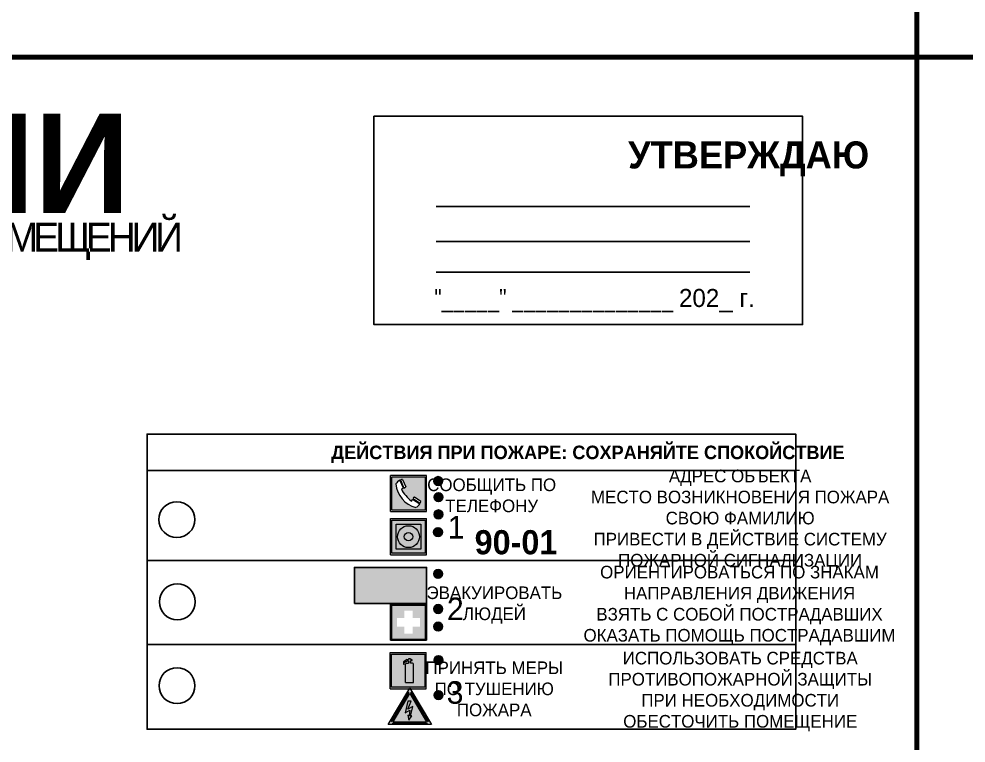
# Model space of a CAD drawing. Header units: millimetres. Extents: x 13114 to 67229, y 22859 to 38520.
# Drawn here: x 39387.5 to 39597.4, y 25720.6 to 25881.1 of the extents above; entities that cross this region are included whole.
import ezdxf

# ---------------------------------------------------------------- set-up
doc = ezdxf.new("R2010")
doc.units = ezdxf.units.MM
doc.styles.add('обычный', font='arial.ttf')

# ---------------------------------------------------------------- blocks, each defined once
blk = doc.blocks.new('A$C3E6D3DDE')
at = {"lineweight": 5}
h = blk.add_hatch(color=40, dxfattribs=at)
h.paths.add_polyline_path([(24.1, 1.45), (16.46, -11.35), (31.74, -11.35)])
h.paths.add_polyline_path([(24.09, -0.46), (30.03, -10.41), (18.14, -10.41)], flags=16)
h.paths.add_polyline_path([(24.54, -3.08), (23.41, -6.02), (25.13, -5.01), (24.33, -8.5), (24.82, -8.27), (23.79, -9.86), (23.4, -8.04), (23.8, -8.43), (24.04, -6.29), (22.39, -7.25), (23.44, -3.08)], flags=0)
h = blk.add_hatch(color=256, dxfattribs=at)
h.paths.add_polyline_path([(24.37, 0.03, 0.567511), (23.82, 0.03), (17.59, -10.4, 0.582454), (17.86, -10.88), (30.32, -10.88, 0.582149), (30.6, -10.4)])
h.paths.add_polyline_path([(24.09, -0.46), (18.14, -10.41), (30.03, -10.41)], flags=16)
h.paths.add_polyline_path([(24.54, -3.08), (23.41, -6.02), (25.13, -5.01), (24.33, -8.5), (24.82, -8.27), (23.79, -9.86), (23.4, -8.04), (23.8, -8.43), (24.04, -6.29), (22.39, -7.25), (23.44, -3.08)], flags=0)
h = blk.add_hatch(color=40, dxfattribs=at)
h.paths.add_polyline_path([(24.09, -0.46), (18.14, -10.41), (30.03, -10.41)])
h.paths.add_polyline_path([(24.82, -8.27), (23.79, -9.86), (23.4, -8.04), (23.8, -8.43), (24.04, -6.29), (22.39, -7.25), (23.44, -3.08), (24.54, -3.08), (23.41, -6.02), (25.13, -5.01), (24.33, -8.5)], flags=16)
at = {"color": 40, "lineweight": 5}
for p, q in [((16.46, -11.35), (24.1, 1.45)), ((24.1, 1.45), (31.74, -11.35))]:
    blk.add_line(p, q, dxfattribs=at)
at = {"lineweight": 5}
for p, q in [((17.59, -10.4), (23.82, 0.03)), ((24.37, 0.03), (30.6, -10.4)), ((18.14, -10.41), (24.09, -0.46)), ((23.44, -3.08), (22.39, -7.25)), ((23.41, -6.02), (24.54, -3.08)), ((24.54, -3.08), (23.44, -3.08)), ((24.09, -0.46), (30.03, -10.41)), ((22.39, -7.25), (24.04, -6.29)), ((25.13, -5.01), (23.41, -6.02)), ((24.04, -6.29), (23.8, -8.43)), ((24.33, -8.5), (25.13, -5.01)), ((23.8, -8.43), (23.4, -8.04)), ((23.4, -8.04), (23.79, -9.86)), ((23.79, -9.86), (24.82, -8.27)), ((24.82, -8.27), (24.33, -8.5)), ((17.86, -10.88), (30.32, -10.88)), ((18.14, -10.41), (30.03, -10.41))]:
    blk.add_line(p, q, dxfattribs=at)
at = {"color": 50, "lineweight": 5}
blk.add_line((31.74, -11.35), (16.46, -11.35), dxfattribs=at)
blk = doc.blocks.new('A$C456E1F9C')
at = {"lineweight": 5}
h = blk.add_hatch(color=242, dxfattribs=at)
h.paths.add_polyline_path([(0.51, -1.47), (0.51, -13.26), (12.29, -13.26), (12.29, -1.47)])
h.paths.add_polyline_path([(5.42, -4.95, -0.254479), (4.78, -5.4), (3.52, -2.53, -0.209735), (4.23, -2.4)], flags=16)
h.paths.add_polyline_path([(8.53, -8.6), (10.87, -10.17), (10.54, -10.76), (8.03, -9.13, -0.192251)], flags=16)
h.paths.add_polyline_path([(4.61, -5.49, 0.005518), (3.87, -5.72, 0.128647), (7.49, -10.01, 0.00809), (7.83, -9.33), (10.47, -10.97, -0.16736), (8.99, -12.25, -0.327862), (1.95, -3.95, -0.166952), (3.36, -2.62)], flags=16)
at = {"color": 242, "lineweight": 5}
for p, q in [((0, -13.77), (0, -0.97)), ((12.8, -0.97), (0, -0.97)), ((4.61, -5.49), (3.36, -2.62)), ((3.52, -2.53), (4.78, -5.4)), ((4.23, -2.4), (5.42, -4.95)), ((12.8, -13.77), (12.8, -0.97)), ((7.83, -9.33), (10.47, -10.97)), ((8.03, -9.13), (10.54, -10.76)), ((10.81, -10.12), (8.53, -8.6)), ((10.54, -10.76), (10.8, -10.3)), ((10.8, -10.3), (10.81, -10.12)), ((0, -13.77), (12.8, -13.77))]:
    blk.add_line(p, q, dxfattribs=at)
blk.add_lwpolyline([(0.51, -1.47), (12.29, -1.47), (12.29, -13.26), (0.51, -13.26)], close=True, dxfattribs=at)
for centre, radius, start, end in [((4.59, -5.34), 2.99, 114.2845, 152.1974), ((4.02, -3.27), 0.891, 76.3284, 123.7092), ((11.12, -3.31), 9.19, 183.9915, 256.6009), ((14.98, -39.1), 35.17, 107.1487, 108.4135), ((13.86, -0.94), 11.08, 205.5536, 234.8762), ((4.68, -4.59), 0.824, 276.9621, 334.0723), ((-13.31, 0.8), 23.44, 332.5487, 334.4027), ((8.94, -9.5), 0.989, 114.4092, 157.9388), ((7.87, -9.46), 3, 291.9291, 329.9329)]:
    blk.add_arc(centre, radius, start, end, dxfattribs=at)
blk = doc.blocks.new('A$C54414219')
at = {"true_color": 0xffffff}
h = blk.add_hatch(color=7, dxfattribs=at)
h.paths.add_polyline_path([(2.39, -9.45), (2.39, -18.3), (11.23, -18.3), (11.23, -9.45)], flags=0)
h.paths.add_polyline_path([(10.71, -13.87, -1), (2.92, -13.87, -1)], flags=0)
h.paths.add_polyline_path([(8.3, -13.87, -1), (5.33, -13.87, -1)], flags=0)
h.paths.add_polyline_path([(0.41, -7.47), (0.41, -20.27), (13.21, -20.27), (13.21, -7.47)])
h.paths.add_polyline_path([(0.92, -19.77), (12.71, -19.77), (12.71, -7.98), (0.92, -7.98)], flags=16)
h.paths.add_polyline_path([(11.23, -9.45), (11.23, -18.3), (2.39, -18.3), (2.39, -9.45)], flags=0)
at = {"lineweight": 5}
h = blk.add_hatch(color=242, dxfattribs=at)
h.paths.add_polyline_path([(12.71, -7.98), (0.92, -7.98), (0.92, -19.77), (12.71, -19.77)])
h.paths.add_polyline_path([(11.23, -18.3), (2.39, -18.3), (2.39, -9.45), (11.23, -9.45)], flags=16)
h.paths.add_polyline_path([(10.71, -13.87, -1), (2.92, -13.87, -1)], flags=0)
h.paths.add_polyline_path([(8.3, -13.87, -1), (5.33, -13.87, -1)], flags=0)
at = {"true_color": 0xffffff}
h = blk.add_hatch(color=7, dxfattribs=at)
h.paths.add_polyline_path([(2.39, -9.45), (2.39, -18.3), (11.23, -18.3), (11.23, -9.45)])
h.paths.add_polyline_path([(10.71, -13.87, -1), (2.92, -13.87, -1)], flags=16)
h.paths.add_polyline_path([(8.3, -13.87, -1), (5.33, -13.87, -1)], flags=0)
at = {"lineweight": 5}
h = blk.add_hatch(color=242, dxfattribs=at)
h.paths.add_polyline_path([(2.92, -13.87, 1), (10.71, -13.87, 1)])
h.paths.add_polyline_path([(8.3, -13.87, -1), (5.33, -13.87, -1)], flags=16)
at = {"color": 242, "lineweight": 5}
for p, q in [((0.41, -20.27), (0.41, -7.47)), ((0.41, -7.47), (13.21, -7.47)), ((0.41, -7.47), (13.21, -7.47)), ((13.21, -20.27), (13.21, -7.47)), ((0.41, -20.27), (13.21, -20.27))]:
    blk.add_line(p, q, dxfattribs=at)
for points in [[(0.92, -7.98), (12.71, -7.98), (12.71, -19.77), (0.92, -19.77)], [(2.39, -9.45), (11.23, -9.45), (11.23, -18.3), (2.39, -18.3)]]:
    blk.add_lwpolyline(points, close=True, dxfattribs=at)
for radius in [3.89, 1.49]:
    blk.add_circle((6.81, -13.87), radius, dxfattribs=at)
blk = doc.blocks.new('A$C32E8229D')
at = {"true_color": 0xffffff}
blk.add_hatch(color=7, dxfattribs=at).paths.add_polyline_path([(0, 0), (0, -8), (16, -8), (16, 0)])
h = blk.add_hatch(color=126)
h.paths.add_polyline_path([(0.2, -0.2), (15.8, -0.2), (15.8, -7.8), (0.2, -7.8)])
h.paths.add_polyline_path([(13.49, -2.05), (12.08, -2.05), (11.37, -2.63, 0.162397), (11.29, -2.84), (11.29, -3.63), (10.35, -3.63), (10.35, -4.05), (11.68, -4.05), (11.68, -3.48), (12.26, -4.28), (11.29, -5.1), (11.29, -6.78), (11.85, -6.78), (11.85, -5.44), (12.8, -4.64), (12.8, -5.94), (14.46, -5.94), (14.46, -5.39), (13.45, -5.39), (13.45, -3.97), (12.46, -2.59), (13.15, -2.59), (13.69, -3.34), (14.18, -3)], flags=16)
h.paths.add_polyline_path([(10.74, -1.82, 1), (11.8, -1.82, 1)], flags=16)
h.paths.add_polyline_path([(9.39, -3.59), (5.99, -3.59), (6.56, -3.03), (5.91, -3.03), (5.1, -3.83), (5.91, -4.64), (6.56, -4.64), (5.99, -4.09), (9.39, -4.09)], flags=16)
h.paths.add_polyline_path([(4.29, -1.08), (1.72, -1.08), (1.72, -6.6), (4.29, -6.6)], flags=16)
at = {"color": 126}
blk.add_lwpolyline([(16, -8), (0, -8), (0, 0), (16, 0)], close=True, dxfattribs=at)
blk = doc.blocks.new('A$C18900ED3')
h = blk.add_hatch(color=126)
h.paths.add_polyline_path([(-0.18, -0.18), (-7.02, -0.18), (-7.02, -7.02), (-0.18, -7.02)])
h.paths.add_polyline_path([(-5.89, -4.46), (-5.89, -2.77), (-4.46, -2.77), (-4.46, -1.31), (-2.77, -1.31), (-2.77, -2.77), (-1.33, -2.77), (-1.33, -4.46), (-2.77, -4.46), (-2.77, -5.89), (-4.46, -5.89), (-4.46, -4.46)], flags=16)
at = {"color": 126}
for p, q in [((-7.2, 0), (-7.2, -7.2)), ((0, 0), (-7.2, 0)), ((0, -7.2), (0, 0)), ((-7.02, -7.02), (-7.02, -0.18)), ((-7.02, -0.18), (-0.18, -0.18)), ((-0.18, -0.18), (-0.18, -7.02)), ((-7.2, -7.2), (0, -7.2)), ((-0.18, -7.02), (-7.02, -7.02))]:
    blk.add_line(p, q, dxfattribs=at)
blk = doc.blocks.new('A$C3AD82952')
at = {"true_color": 0xf5f5ff}
h = blk.add_hatch(color=7, dxfattribs=at)
h.dxf.hatch_style = 1
h.paths.add_polyline_path([(8.21, 8.73, 0.414214), (7.89, 9.05), (7.22, 9.05), (7.22, 9.92), (7.59, 9.92, 1), (7.57, 10.36), (7.22, 10.36), (7.22, 10.6), (6.43, 10.6), (6.43, 10.36), (6.01, 10.36), (4.74, 9.59), (4.74, 8.69), (4.98, 8.73), (4.98, 9.26), (6.12, 9.91), (6.43, 9.91), (6.43, 9.05), (5.76, 9.05, 0.414214), (5.44, 8.73), (5.44, 2.2), (8.21, 2.2)], flags=0)
h.paths.add_polyline_path([(12.8, 12.8), (0, 12.8), (0, 0), (12.8, 0)])
h.paths.add_polyline_path([(0.51, 12.29), (12.29, 12.29), (12.29, 0.51), (0.51, 0.51)], flags=16)
h.paths.add_polyline_path([(4.74, 9.59), (6.01, 10.36), (6.43, 10.36), (6.43, 10.6), (7.22, 10.6), (7.22, 10.36), (7.59, 10.36, -0.94586), (7.59, 9.92), (7.22, 9.92), (7.22, 9.05), (7.89, 9.05, -0.414214), (8.21, 8.73), (8.21, 2.2), (5.44, 2.2), (5.44, 8.73, -0.414214), (5.76, 9.05), (6.43, 9.05), (6.43, 9.91), (6.12, 9.91), (4.98, 9.26), (4.98, 8.73), (4.74, 8.69)], flags=0)
h = blk.add_hatch(color=242)
h.dxf.hatch_style = 1
h.paths.add_polyline_path([(12.29, 12.29), (0.51, 12.29), (0.51, 0.51), (12.29, 0.51)])
h.paths.add_polyline_path([(4.74, 8.69), (4.74, 9.59), (6.01, 10.36), (6.43, 10.36), (6.43, 10.6), (7.22, 10.6), (7.22, 10.36), (7.59, 10.36, -0.94586), (7.59, 9.92), (7.22, 9.92), (7.22, 9.05), (7.89, 9.05, -0.414214), (8.21, 8.73), (8.21, 2.2), (5.44, 2.2), (5.44, 8.73, -0.414214), (5.76, 9.05), (6.43, 9.05), (6.43, 9.91), (6.12, 9.91), (4.98, 9.26), (4.98, 8.73)], flags=16)
h = blk.add_hatch(color=7, dxfattribs=at)
h.dxf.hatch_style = 1
h.paths.add_polyline_path([(8.21, 8.73, 0.414214), (7.89, 9.05), (7.22, 9.05), (7.22, 9.92), (7.59, 9.92, 1), (7.57, 10.36), (7.22, 10.36), (7.22, 10.6), (6.43, 10.6), (6.43, 10.36), (6.01, 10.36), (4.74, 9.59), (4.74, 8.69), (4.98, 8.73), (4.98, 9.26), (6.12, 9.91), (6.43, 9.91), (6.43, 9.05), (5.76, 9.05, 0.414214), (5.44, 8.73), (5.44, 2.2), (8.21, 2.2)])
at = {"color": 242, "lineweight": 5}
for p, q in [((0, 0), (0, 12.8)), ((0, 12.8), (12.8, 12.8)), ((6.01, 10.36), (4.74, 9.59)), ((6.01, 10.36), (6.43, 10.36)), ((7.22, 10.6), (6.43, 10.6)), ((6.43, 10.6), (6.43, 10.36)), ((7.22, 10.36), (7.22, 10.6)), ((7.59, 10.36), (7.22, 10.36)), ((12.8, 0), (12.8, 12.8)), ((4.74, 9.59), (4.74, 8.69)), ((4.74, 8.69), (4.98, 8.73)), ((4.98, 9.26), (6.12, 9.91)), ((4.98, 8.73), (4.98, 9.26)), ((5.44, 2.2), (5.44, 8.73)), ((5.76, 9.05), (6.43, 9.05)), ((6.12, 9.91), (6.43, 9.91)), ((6.43, 9.91), (6.43, 9.05)), ((7.22, 9.05), (7.22, 9.92)), ((7.59, 9.92), (7.22, 9.92)), ((7.89, 9.05), (7.22, 9.05)), ((8.21, 2.2), (8.21, 8.73)), ((0, 0), (12.8, 0)), ((5.44, 2.2), (8.21, 2.2))]:
    blk.add_line(p, q, dxfattribs=at)
blk.add_lwpolyline([(0.51, 12.29), (12.29, 12.29), (12.29, 0.51), (0.51, 0.51)], close=True, dxfattribs=at)
for centre, radius, start, end in [((7.58, 10.14), 0.223, 273.1875, 86.8125), ((5.76, 8.73), 0.32, 90, 180), ((7.89, 8.73), 0.32, 0, 90)]:
    blk.add_arc(centre, radius, start, end, dxfattribs=at)

msp = doc.modelspace()

# ---------------------------------------------------------------- hatches: boundary and pattern name
at = {"lineweight": 0}
h = msp.add_hatch(color=256, dxfattribs=at)
h.dxf.hatch_style = 1
h.paths.add_polyline_path([(39479.38, 25778.65, 1), (39481.31, 25778.65, 1)])
h = msp.add_hatch(color=256, dxfattribs=at)
h.dxf.hatch_style = 1
h.paths.add_polyline_path([(39479.48, 25775.07, 1), (39481.42, 25775.07, 1)])
h = msp.add_hatch(color=256, dxfattribs=at)
h.dxf.hatch_style = 1
h.paths.add_polyline_path([(39479.45, 25771.26, 1), (39481.38, 25771.26, 1)])
h = msp.add_hatch(color=256, dxfattribs=at)
h.dxf.hatch_style = 1
h.paths.add_polyline_path([(39479.36, 25767.33, 1), (39481.29, 25767.33, 1)])
h = msp.add_hatch(color=256, dxfattribs=at)
h.dxf.hatch_style = 1
h.paths.add_polyline_path([(39479.37, 25758.06, 1), (39481.31, 25758.06, 1)])
h = msp.add_hatch(color=256, dxfattribs=at)
h.dxf.hatch_style = 1
h.paths.add_polyline_path([(39479.42, 25750.28, 1), (39481.35, 25750.28, 1)])
h = msp.add_hatch(color=256, dxfattribs=at)
h.dxf.hatch_style = 1
h.paths.add_polyline_path([(39479.41, 25746.38, 1), (39481.34, 25746.38, 1)])
h = msp.add_hatch(color=256, dxfattribs=at)
h.dxf.hatch_style = 1
h.paths.add_polyline_path([(39479.47, 25738.96, 1), (39481.4, 25738.96, 1)])
h = msp.add_hatch(color=256, dxfattribs=at)
h.dxf.hatch_style = 1
h.paths.add_polyline_path([(39479.47, 25731.19, 1), (39481.4, 25731.19, 1)])

# ---------------------------------------------------------------- linework, layer by layer
at = {"color": 6, "lineweight": 100}
for points in [[(38986.42, 26267.6), (39586.42, 26267.6), (39586.42, 25872.6), (38986.42, 25872.6)], [(38986.42, 26267.6), (39586.42, 26267.6), (39586.42, 25872.6), (38986.42, 25872.6)], [(39586.42, 26267.6), (40186.42, 26267.6), (40186.42, 25872.6), (39586.42, 25872.6)], [(39586.42, 26267.6), (40186.42, 26267.6), (40186.42, 25872.6), (39586.42, 25872.6)], [(38986.42, 25872.6), (39586.42, 25872.6), (39586.42, 25477.6), (38986.42, 25477.6)], [(38986.42, 25872.6), (39586.42, 25872.6), (39586.42, 25477.6), (38986.42, 25477.6)], [(39586.42, 25872.6), (40186.42, 25872.6), (40186.42, 25477.6), (39586.42, 25477.6)], [(39586.42, 25872.6), (40186.42, 25872.6), (40186.42, 25477.6), (39586.42, 25477.6)]]:
    msp.add_lwpolyline(points, close=True, dxfattribs=at)
for points in [[(39466.13, 25859.53), (39561.14, 25859.53), (39561.14, 25813.33), (39466.13, 25813.33)], [(39415.84, 25781.01), (39559.6, 25781.01), (39559.6, 25789.06), (39415.84, 25789.06)], [(39415.84, 25781.01), (39559.6, 25781.01), (39559.6, 25723.61), (39415.84, 25723.61)]]:
    msp.add_lwpolyline(points, close=True)
for points in [[(39479.89, 25839.49), (39549.41, 25839.49)], [(39479.89, 25831.73), (39549.41, 25831.73)], [(39479.89, 25824.94), (39549.41, 25824.94)], [(39474.25, 25761.01), (39415.84, 25761.01), (39559.6, 25761.01)], [(39474.25, 25742.44), (39415.84, 25742.44), (39559.6, 25742.44)]]:
    msp.add_lwpolyline(points)
for centre, radius in [((39480.35, 25778.65), 0.966), ((39480.45, 25775.07), 0.966), ((39422.46, 25770.09), 3.98), ((39480.41, 25771.26), 0.966), ((39480.33, 25767.33), 0.966), ((39480.34, 25758.06), 0.966), ((39422.56, 25751.86), 3.98), ((39480.38, 25750.28), 0.966), ((39480.37, 25746.38), 0.966), ((39480.43, 25738.96), 0.966), ((39422.49, 25733.28), 3.98), ((39480.44, 25731.19), 0.966)]:
    msp.add_circle(centre, radius)

# ---------------------------------------------------------------- block references
for name, p, xscale, yscale, zscale in [('A$C456E1F9C', (39469.79, 25780.47), 0.625, 0.625, 0.625), ('A$C54414219', (39469.53, 25774.98), 0.625, 0.625, 0.625), ('A$C18900ED3', (39477.79, 25751.34), 1.111111111007631, 1.111111111007631, 1.111111111007631), ('A$C3AD82952', (39469.74, 25732.61), 0.625, 0.625, 0.625), ('A$C3E6D3DDE', (39459.03, 25731.8), 0.625, 0.625, 0.625)]:
    msp.add_blockref(name, p, dxfattribs=dict(xscale=xscale, yscale=yscale, zscale=zscale))
at = {"xscale": -1}
msp.add_blockref('A$C32E8229D', (39477.79, 25759.49), dxfattribs=at)

# ---------------------------------------------------------------- texts
at = {"lineweight": 0, "style": 'обычный'}
for s, insert, char_height, width, attachment_point in [('{\\fProxima Nova Rg|b1|i0|c204|p2;ПЛАН ЭВАКУАЦИИ}', (39134.91, 25860.06), 22, 493.8901, 1), ('\\pi-18,l18,t18;{\\fProxima Nova Rg|b1|i0|c204|p2;УТВЕРЖДАЮ\\H1.1997x; }', (39549.17, 25850.07), 6, 126.6484, 5), ('{\\fArial Narrow|b0|i0|c204|p34;"_____" ______________ \\fProxima Nova Rg|b0|i0|c204|p2;202_ г. }', (39515.04, 25818.65), 4, 78.6503, 5), ('{\\fProxima Nova Rg|b1|i0|c204|p2;ДЕЙСТВИЯ ПРИ ПОЖАРЕ: СОХРАНЯЙТЕ СПОКОЙСТВИЕ\\H1.6644x; }', (39513.55, 25784.56), 3, 175.1736, 5), ('\\pi-8.4,l8.4,t8.4;{\\fProxima Nova Rg|b0|i0|c204|p2;АДРЕС ОБЪЕКТА\\PМЕСТО ВОЗНИКНОВЕНИЯ ПОЖАРА \\PСВОЮ ФАМИЛИЮ\\PПРИВЕСТИ В ДЕЙСТВИЕ СИСТЕМУ \\PПОЖАРНОЙ СИГНАЛИЗАЦИИ}', (39547.29, 25770.03), 2.8, 126.6484, 5), ('{\\fProxima Nova Rg|b0|i0|c204|p2;СООБЩИТЬ ПО \\PТЕЛЕФОНУ}', (39492.22, 25775.46), 2.8, 126.6484, 5), ('{\\fProxima Nova Rg|b0|i0|c204|p2;1\\H1.1667x; }', (39484.32, 25768.4), 5, 126.6484, 5), ('{\\fProxima Nova Rg|b1|i0|c204|p2;\\H1.0714x;90-01\\fProxima Nova Rg|b0|i0|c204|p2;\\H0.93331x; \\H1.3449x; }', (39497.61, 25765.04), 5, 126.6484, 5), ('\\pi-8.4,l8.4,t8.4;{\\fProxima Nova Rg|b0|i0|c204|p2;ОРИЕНТИРОВАТЬСЯ ПО ЗНАКАМ \\PНАПРАВЛЕНИЯ ДВИЖЕНИЯ\\PВЗЯТЬ С СОБОЙ ПОСТРАДАВШИХ\\PОКАЗАТЬ ПОМОЩЬ ПОСТРАДАВШИМ}', (39547.15, 25751.05), 2.8, 126.6484, 5), ('{\\fProxima Nova Rg|b0|i0|c204|p2;ЭВАКУИРОВАТЬ \\PЛЮДЕЙ}', (39492.83, 25751.14), 2.8, 126.6484, 5), ('{\\fProxima Nova Rg|b0|i0|c204|p2;2\\H1.1967x; }', (39484.17, 25750.31), 5, 126.6484, 5), ('\\pi-8.4,l8.4,t8.4;{\\fProxima Nova Rg|b0|i0|c204|p2;ИСПОЛЬЗОВАТЬ СРЕДСТВА \\PПРОТИВОПОЖАРНОЙ ЗАЩИТЫ \\PПРИ НЕОБХОДИМОСТИ \\PОБЕСТОЧИТЬ ПОМЕЩЕНИЕ}', (39547.31, 25731.98), 2.8, 126.6484, 5), ('{\\fProxima Nova Rg|b0|i0|c204|p2;ПРИНЯТЬ МЕРЫ \\PПО ТУШЕНИЮ \\PПОЖАРА}', (39492.79, 25732.56), 2.8, 126.6484, 5), ('{\\fProxima Nova Rg|b0|i0|c204|p2;3\\H1.1967x; }', (39484.11, 25731.74), 5, 126.6484, 5)]:
    msp.add_mtext(s, dxfattribs=dict(at, insert=insert, char_height=char_height, width=width, attachment_point=attachment_point))
at = {"color": 0, "lineweight": 0, "insert": (39285.41, 25836.08), "char_height": 8, "width": 449.2158, "attachment_point": 5, "style": 'обычный'}
msp.add_mtext('{\\fArial Black|b1|i0|c204|p34;\\H2x;\\T0.85;  \\fArial Narrow|b0|i0|c204|p34;\\H0.8x;\\W0.9;\\P\\fProxima Nova Rg|b0|i0|c204|p2;\\H0.5x;\\W1;\\C256;ПРИ ПОЖАРЕ  ИЛИ ДРУГИХ ЧРЕЗВЫЧАЙНЫХ СИТУАЦИЯХ  ИЗ ПОМЕЩЕНИЙ \\fProxima Nova Rg|b1|i0|c204|p2;\\H1.25x;\\P\\fProxima Nova Rg|b1|i0|c0|p2;2\\fProxima Nova Rg|b1|i0|c204|p2; ЭТАЖА ОЭС ЦЭО: ВДС-2}', dxfattribs=at)

doc.saveas('drawing.dxf')
